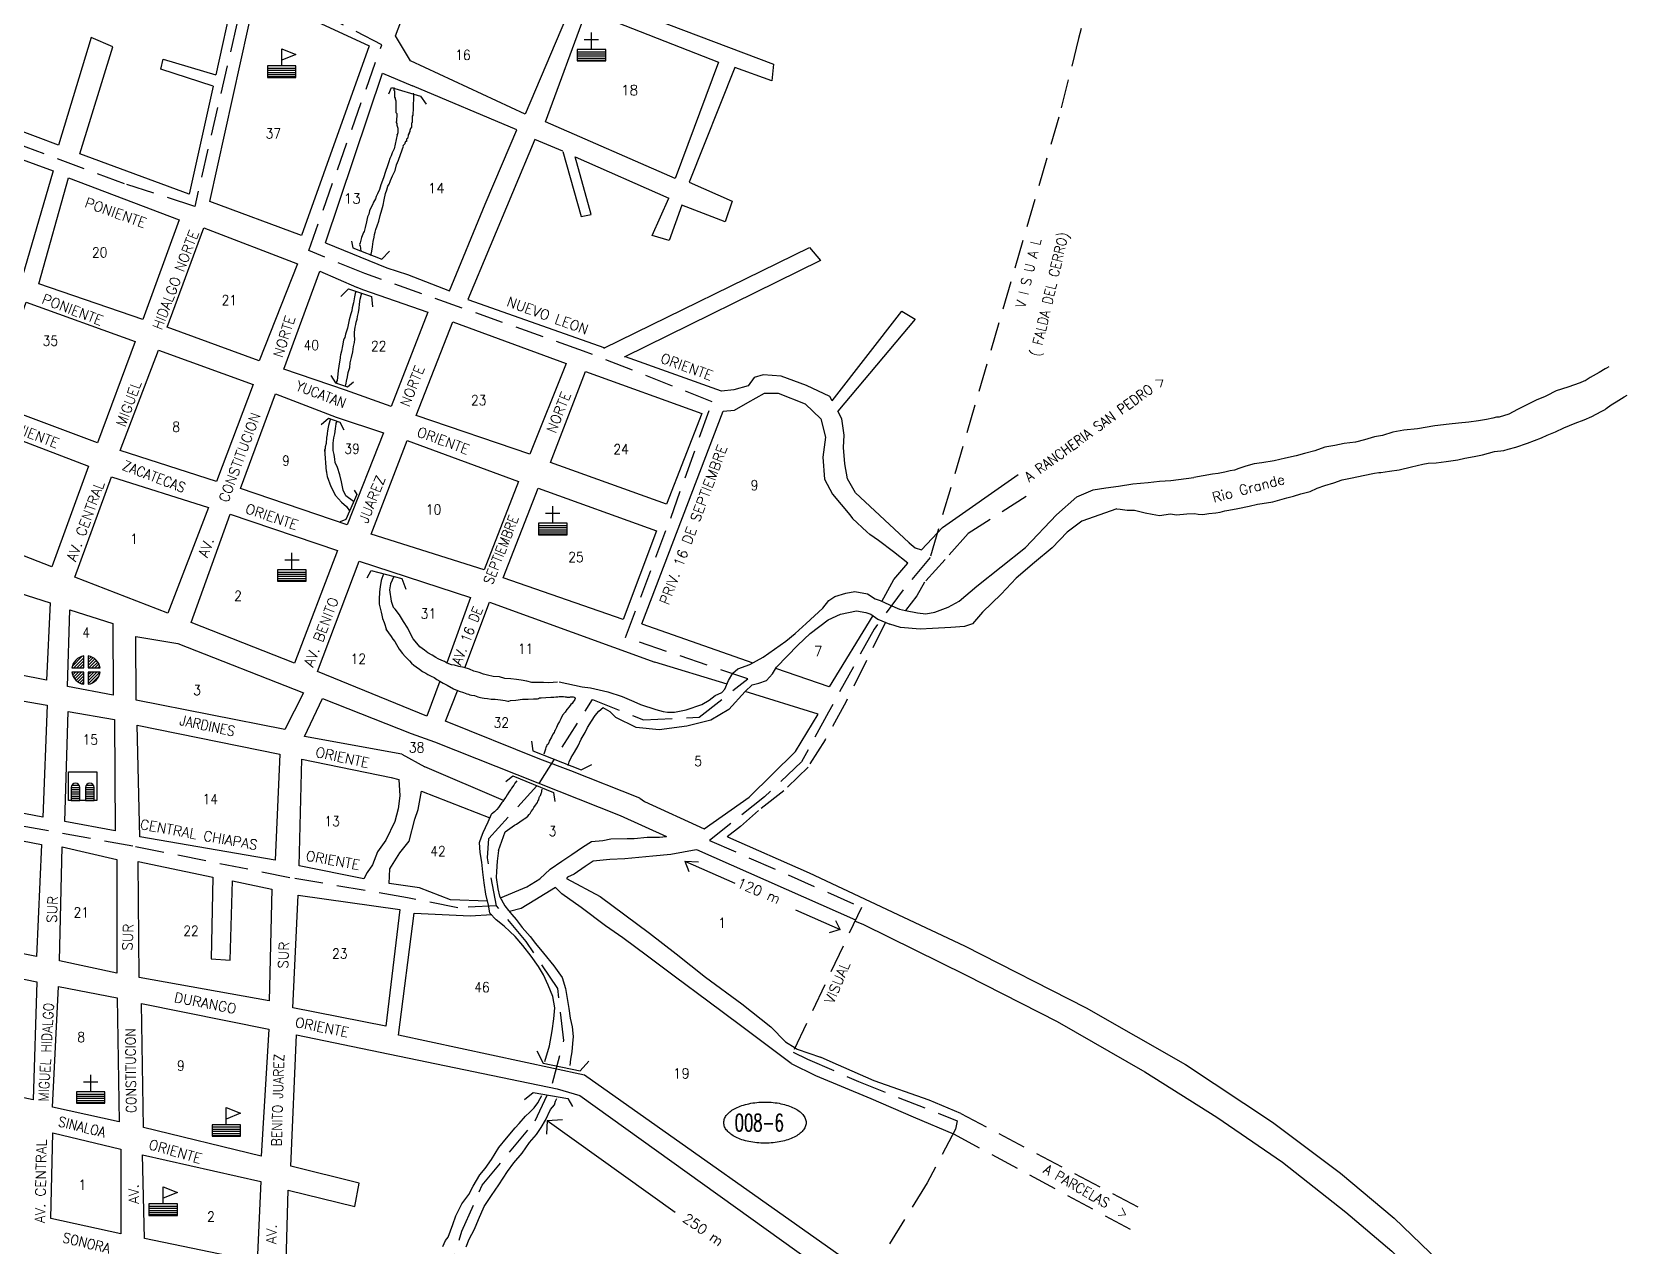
# Model space of a CAD drawing. Extents: x 533624 to 536047, y 1694598 to 1697264.
# Drawn here: x 534931 to 536047, y 1695522 to 1696371 of the extents above; entities that cross this region are included whole.
import ezdxf

# ---------------------------------------------------------------- set-up
doc = ezdxf.new("R2010")
doc.units = 0
doc.header["$LTSCALE"] = 80
doc.header["$MEASUREMENT"] = 0
doc.linetypes.add('HIDDEN', pattern=[0.375, 0.25, -0.125])
doc.layers.get('0').update_dxf_attribs({"linetype": 'CONTINUOUS'})
for name, color, linetype in [('4', 9, 'HIDDEN'), ('6', 10, 'CONTINUOUS'), ('9', 5, 'CONTINUOUS'), ('A', 3, 'CONTINUOUS'), ('C', 1, 'CONTINUOUS'), ('D', 6, 'CONTINUOUS'), ('F', 15, 'CONTINUOUS'), ('L', 14, 'CONTINUOUS')]:
    doc.layers.add(name, color=color, linetype=linetype)
doc.styles.add('ROMANS', font='ROMANS', dxfattribs={"height": 7})

# ---------------------------------------------------------------- blocks, each defined once
blk = doc.blocks.new('ESC')
for p, q in [((0, -2), (0, 10)), ((0, 10), (10, 6)), ((10, 6), (0, 2)), ((-10, -3.5), (10, -3.5)), ((-10, -5), (10, -5)), ((-10, -6.5), (10, -6.5)), ((-10, -8), (10, -8)), ((-10, -9.5), (10, -9.5))]:
    blk.add_line(p, q)
blk.add_lwpolyline([(-10, -2), (-10, -10), (10, -10), (10, -2)], close=True)
blk = doc.blocks.new('IGL')
for p, q in [((-5, 5), (5, 5)), ((0, -2), (0, 10)), ((-10, -3.5), (10, -3.5)), ((-10, -5), (10, -5)), ((-10, -6.5), (10, -6.5)), ((-10, -8), (10, -8)), ((-10, -9.5), (10, -9.5))]:
    blk.add_line(p, q)
blk.add_lwpolyline([(-10, -2), (-10, -10), (10, -10), (10, -2)], close=True)
blk = doc.blocks.new('PAL')
for p, q in [((-7.598076, 0.5), (-2.401924, 0.5)), ((2.401924, 0.5), (7.598076, 0.5)), ((-8, -1), (-2, -1)), ((-8, -2.5), (-2, -2.5)), ((-8, -4), (-2, -4)), ((-8, -5.5), (-2, -5.5)), ((-8, -7), (-2, -7)), ((-8, -8.5), (-2, -8.5)), ((-8, -10), (-2, -10)), ((2, -1), (8, -1)), ((2, -2.5), (8, -2.5)), ((2, -4), (8, -4)), ((2, -5.5), (8, -5.5)), ((2, -7), (8, -7)), ((2, -8.5), (8, -8.5)), ((2, -10), (8, -10))]:
    blk.add_line(p, q)
blk.add_lwpolyline([(-10, -10), (-10, 10), (10, 10), (10, -10)], close=True)
for points in [[(-2, -10), (-2, -1, 1), (-8, -1), (-8, -10)], [(8, -10), (8, -1, 1), (2, -1), (2, -10)]]:
    blk.add_lwpolyline(points, format="xyb")
blk = doc.blocks.new('SME')
for p, q in [((-9.88686, 1.5), (-1.498153, 1.506218)), ((-9.650157, 2.621921), (-2.621921, 9.650157)), ((-8.64984, 1.500917), (-1.499727, 8.65103)), ((-6.526947, 1.50249), (-1.49926, 6.530177)), ((-4.404053, 1.504064), (-1.498793, 4.409324)), ((-2.281159, 1.505637), (-1.498325, 2.288471)), ((-1.498153, 1.506218), (-1.5, 9.88686)), ((1.5, 9.88686), (1.524648, 1.506218)), ((1.507269, 7.415385), (3.47039, 9.378507)), ((1.513489, 5.300286), (4.919461, 8.706257)), ((1.51971, 3.185186), (6.189124, 7.8546)), ((1.524648, 1.506218), (9.88686, 1.5)), ((1.961737, 1.505893), (7.295316, 6.839471)), ((4.081481, 1.504317), (8.241248, 5.664083)), ((6.201226, 1.50274), (9.018655, 4.32017)), ((8.32097, 1.501164), (9.604462, 2.784657)), ((-1.498153, -1.433517), (-9.88686, -1.5)), ((-9.835546, -1.806109), (-9.526582, -1.497145)), ((-9.378507, -3.47039), (-7.388315, -1.480198)), ((-8.706257, -4.919461), (-5.250048, -1.463252)), ((-7.8546, -6.189124), (-3.111781, -1.446305)), ((-6.839471, -7.295316), (-1.498267, -1.954111)), ((-5.664083, -8.241248), (-1.49873, -4.075895)), ((-4.32017, -9.018655), (-1.499194, -6.197679)), ((-2.784656, -9.604462), (-1.499657, -8.319463)), ((-1.5, -9.88686), (-1.498153, -1.433517)), ((1.524648, -1.433517), (1.5, -9.88686)), ((1.500949, -9.561497), (9.565005, -1.497441)), ((1.507152, -7.433974), (7.460417, -1.480709)), ((1.513356, -5.30645), (5.355829, -1.463976)), ((1.519559, -3.178927), (3.251241, -1.447244)), ((9.88686, -1.5), (1.524648, -1.433517)), ((4.033158, -9.150609), (9.150609, -4.033158))]:
    blk.add_line(p, q)
for start, end in [(98.626927, 171.373073), (8.626927, 81.373073), (188.626927, 261.373073), (278.626927, 351.373073)]:
    blk.add_arc((0, 0), 10, start, end)
blk = doc.blocks.new('ELL')
blk.add_circle((0, 0), 1)

msp = doc.modelspace()

# ---------------------------------------------------------------- linework, layer by layer
at = {"layer": '4', "color": 9, "linetype": 'HIDDEN'}
for points in [[(535431.612533, 1695918.571582), (535346.0625, 1695947.625), (535377.6875, 1696031.125), (535406.75, 1696112.5), (535316.6875, 1696148), (535163.625, 1696202.25), (535124.4375, 1696218.25), (535175.5, 1696362.25), (535093.5, 1696405), (535080.9375, 1696406.125), (535044.75, 1696249.25), (534995.5, 1696265), (534857.5, 1696316.75), (534751.8125, 1696351.25), (534732.875, 1696263.75), (534695.1875, 1696097.625), (534686.875, 1696085), (534663.625, 1695965)], [(535672.5, 1696402.625), (535663.06, 1696366.75), (535649.250335, 1696311.648896), (535559.243339, 1696003.51354), (535540.23084, 1695980.889102), (535519.955423, 1695953.353453), (535488.094053, 1695895.383667), (535469.26688, 1695860.601795), (535443.198486, 1695835.964636), (535404.9375, 1695805.625), (535511.198017, 1695758.706795), (535463.25, 1695657.5), (535473.4375, 1695652.625), (535509.0625, 1695636.875), (535578.125, 1695609.375), (535578.125, 1695609.375), (535578.125, 1695609.375), (535576.8125, 1695603.625), (535557.0625, 1695566), (535491.6875, 1695459.75)], [(535255.871994, 1695759.851026), (535249.43898, 1695793.344786), (535250.414509, 1695806.991573), (535285.625, 1695845.5), (535285.625, 1695845.5), (535285.625, 1695845.5), (535322.994226, 1695904.079135), (535322.994226, 1695904.079135), (535322.994226, 1695904.079135), (535322.994226, 1695904.079135), (535322.994226, 1695904.079135), (535358.69885, 1695889.847074), (535358.69885, 1695889.847074), (535397.720237, 1695891.796614), (535431.612533, 1695918.571582)], [(535220.921199, 1695497.191617), (535231.618949, 1695532.165207), (535245.882615, 1695564.283809), (535282.97296, 1695609.272065), (535295.097076, 1695635.676906), (535302.942093, 1695665.649969), (535298.662993, 1695702.045832), (535276.55431, 1695734.873473), (535255.871994, 1695759.851026), (535228.771028, 1695758.423737), (535193.5, 1695765.5), (535111.25, 1695779.5), (535001.375, 1695801.5), (534888.8125, 1695821.875)]]:
    msp.add_lwpolyline(points, dxfattribs=at)
at = {"layer": '6'}
msp.add_line((535506.6875, 1695749.125), (535512, 1695746.875), dxfattribs=at)
at = {"layer": '6', "linetype": 'HIDDEN'}
for p, q in [((535580.5818, 1695614.398339), (535712.130283, 1695545.255051)), ((535576, 1695600), (535705.094356, 1695530.313075))]:
    msp.add_line(p, q, dxfattribs=at)
at = {"layer": '6', "color": 10, "linetype": 'CONTINUOUS'}
for points in [[(535564.266281, 1696020.70938), (535567.860661, 1696024.537006), (535620.657895, 1696061.628733)], [(535464.672633, 1695660.429404), (535466.059001, 1695659.542397), (535482.438255, 1695654.038088)]]:
    msp.add_lwpolyline(points, dxfattribs=at)
at = {"layer": '6', "color": 10, "linetype": 'HIDDEN'}
for points in [[(535626.346857, 1696046.304991), (535585.877488, 1696020.276163), (535569.658828, 1696002.131415), (535555.244932, 1695986.257115), (535549.801047, 1695976.647765), (535542.062502, 1695966.553898)], [(535527.952343, 1695958.228536), (535500.431873, 1695902.887208), (535485.647929, 1695876.077929), (535473.742702, 1695856.869989), (535456.777091, 1695840.259499), (535439.077979, 1695826.455089), (535426.49575, 1695815.39488), (535417.293044, 1695808.005403)]]:
    msp.add_lwpolyline(points, dxfattribs=at)
at = {"layer": '6'}
for points in [[(535417.3125, 1695808), (535474.5, 1695783), (535474.5, 1695783), (535583.3125, 1695731.875), (535583.3125, 1695731.875), (535668.3125, 1695688.375), (535668.3125, 1695688.375), (535737.75, 1695648.75), (535737.75, 1695648.75), (535798.75, 1695608.5), (535798.75, 1695608.5), (535846.3125, 1695572.75), (535846.3125, 1695572.75), (535883.75, 1695541.25), (535883.75, 1695541.25), (535921.25, 1695505.125), (535921.25, 1695505.125), (535953.875, 1695465.875), (535953.875, 1695465.875), (535976.0625, 1695432.625), (535976.0625, 1695432.625), (535985.75, 1695419.375)], [(535512, 1695746.875), (535512, 1695746.875), (535584.375, 1695711.375), (535584.375, 1695711.375), (535648, 1695678.875), (535648, 1695678.875), (535709.4375, 1695643.75), (535709.4375, 1695643.75), (535759.6875, 1695611.875), (535759.6875, 1695611.875), (535805.625, 1695580.5), (535805.625, 1695580.5), (535849.875, 1695545.5), (535849.875, 1695545.5), (535882.125, 1695518.25), (535882.125, 1695518.25), (535910.5, 1695489.75), (535910.5, 1695489.75), (535937.5625, 1695457), (535937.5625, 1695457), (535971.375, 1695410.5)], [(535580.5818, 1695614.398339), (535558.5625, 1695623.875), (535558.5625, 1695623.875), (535520, 1695637.375), (535520, 1695637.375), (535489.3125, 1695650.875), (535489.3125, 1695650.875), (535482.4375, 1695654)]]:
    msp.add_lwpolyline(points, dxfattribs=at)
at = {"layer": '9'}
for p, q in [((535186.25, 1696299.375), (535184.1875, 1696289.5)), ((535190.75, 1696291.25), (535190.5625, 1696291.75))]:
    msp.add_line(p, q, dxfattribs=at)
for points in [[(535186.375, 1696299.375), (535186.5, 1696299.5), (535186.25, 1696299.375), (535186.375, 1696299.5), (535186.5, 1696299.75), (535186.8125, 1696299.75), (535186.8125, 1696300.5), (535187.0625, 1696300.5), (535187.0625, 1696303.625), (535186.4375, 1696305.875), (535186.4375, 1696307.125), (535185.9375, 1696307.875), (535185.9375, 1696308.625), (535186.1875, 1696308.5), (535186.25, 1696314), (535185.75, 1696314.75), (535185.75, 1696319.25), (535185.625, 1696319.75), (535185.625, 1696322.875), (535185.125, 1696324.25), (535185.125, 1696325), (535184.625, 1696325.625), (535184.625, 1696329.75), (535184.125, 1696330.25), (535184.1875, 1696332.375)], [(535197.5, 1696328.375), (535197.75, 1696326.875), (535197.6875, 1696323), (535197.4375, 1696321.625), (535197.4375, 1696316), (535197.25, 1696315.25), (535197.25, 1696313.125), (535196.875, 1696312.25), (535196.875, 1696308), (535196.375, 1696307.375), (535196.3125, 1696304.625), (535195.6875, 1696303.625), (535195.1875, 1696302.375), (535195.1875, 1696301.625), (535194.6875, 1696301), (535194.6875, 1696300.5), (535194, 1696299.25), (535194, 1696298.5), (535193.5, 1696296.75), (535192.875, 1696296.25), (535192.875, 1696294.625), (535192.1875, 1696294.625), (535191.6875, 1696293.5), (535191.6875, 1696293), (535191.0625, 1696292.375), (535190.5625, 1696291.75)], [(535184.1875, 1696289.5), (535182.875, 1696286.75), (535182.0625, 1696284.625), (535181.25, 1696282.625), (535180.5, 1696280.5), (535179.6875, 1696277.5), (535178.125, 1696273.625), (535176.8125, 1696269.25), (535174.9375, 1696264.25), (535173.875, 1696261), (535172.5625, 1696258), (535171.75, 1696256.125), (535171.25, 1696254.5), (535169.875, 1696252.25), (535169.0625, 1696250.375), (535168, 1696248.125), (535166.9375, 1696246), (535166.4375, 1696243.75), (535165.875, 1696242.375), (535165.625, 1696241.875), (535165.375, 1696240.75), (535164.875, 1696238.5), (535164.0625, 1696234.5), (535163.5625, 1696232.5), (535163.3125, 1696231.75), (535162.75, 1696230.875), (535161.4375, 1696227.375), (535160.375, 1696223.75), (535159.875, 1696222.625), (535160.4375, 1696221.375), (535160.6875, 1696220), (535161, 1696217.75)], [(535167.875, 1696214.875), (535168.625, 1696217.875), (535169.125, 1696220.875), (535169.625, 1696224.75), (535170.1875, 1696227.75), (535170.4375, 1696229.625), (535170.9375, 1696231.25), (535171.4375, 1696233.125), (535172.25, 1696235.625), (535173.5625, 1696238.875), (535174.375, 1696242.75), (535175.6875, 1696246.875), (535176.4375, 1696250.125), (535177.25, 1696253.75), (535178.25, 1696258.125), (535179.0625, 1696260.75), (535179.875, 1696263.25), (535180.6875, 1696264.875), (535180.9375, 1696265.5), (535181.1875, 1696266), (535181.75, 1696267.375), (535183.0625, 1696270.625), (535184.9375, 1696274.25), (535185.9375, 1696278.375), (535187.3125, 1696281.625), (535188.625, 1696285.5), (535190.75, 1696291.25)], [(535157.1875, 1696189.625), (535157.25, 1696188.875), (535156.9375, 1696188.25), (535156.4375, 1696185.875), (535155.6875, 1696181.75), (535154.875, 1696178.125), (535154.625, 1696176.25), (535154.375, 1696175.5), (535153.8125, 1696174.125), (535152.8125, 1696169.75), (535151.5, 1696164), (535150.1875, 1696159.875), (535149.6875, 1696157.375), (535149.375, 1696156.875), (535148.875, 1696155.5), (535148.0625, 1696151.625), (535147.3125, 1696147.875), (535146.8125, 1696145.375), (535146.5625, 1696144), (535146.5625, 1696143.125), (535146, 1696140.5), (535145, 1696134.5), (535144.5, 1696129.5), (535144.25, 1696127.375), (535144, 1696126.75), (535144, 1696125.75), (535143.966053, 1696125.512374)], [(535150.175597, 1696123.46231), (535150.3125, 1696124.375), (535150.5625, 1696125.5), (535150.8125, 1696126.875), (535151.625, 1696129.875), (535152.125, 1696132.875), (535153.1875, 1696136.375), (535153.375, 1696139.75), (535154.4375, 1696143.5), (535155.25, 1696147.375), (535155.75, 1696151.25), (535156.5, 1696153.875), (535156.75, 1696156.375), (535156.4375, 1696158.875), (535156.4375, 1696161.25), (535156.9375, 1696164.625), (535157.4375, 1696166.5), (535157.75, 1696168.125), (535158.25, 1696170.25), (535158.5, 1696172.25), (535159.3125, 1696175), (535159.8125, 1696178), (535160.0625, 1696180.75), (535160.5625, 1696184.25), (535161.5625, 1696188.625)], [(536034, 1696136.875), (536032.375, 1696136), (536031.3125, 1696135.5), (536027.25, 1696133), (536021, 1696129.375), (536017.5, 1696127.125), (536016.375, 1696126.875), (536013.9375, 1696125.75), (536005.25, 1696122.625), (535997.125, 1696120.125), (535994.6875, 1696119), (535992.75, 1696117.875), (535989, 1696115.875), (535983.5625, 1696113.875), (535977.5625, 1696110.875), (535970, 1696107), (535964, 1696103.875), (535957.25, 1696101.625), (535955.3125, 1696101.625), (535952.875, 1696101), (535948.5, 1696100.125), (535942.8125, 1696099.25), (535936, 1696098.125), (535928.875, 1696097.5), (535922.375, 1696096.875), (535912.3125, 1696095.75), (535900.0625, 1696093.625), (535890.5, 1696092.75), (535882.875, 1696091.25), (535875.5625, 1696089), (535870.125, 1696087.875), (535863.0625, 1696085.875), (535856.8125, 1696084.125), (535848.875, 1696083.25), (535842.375, 1696081.875), (535835.25, 1696080.625), (535828.1875, 1696078.125), (535821.125, 1696076.375), (535815.1875, 1696074.75), (535807.8125, 1696073), (535799.9375, 1696071.25), (535791.1875, 1696069.875), (535785.75, 1696069), (535780.0625, 1696067.5), (535775.1875, 1696065.875), (535772.1875, 1696064.75), (535769.1875, 1696064.125), (535765.375, 1696063.25), (535760.75, 1696062.375), (535756.6875, 1696061.75), (535750.125, 1696060.625), (535743.625, 1696059.5)], [(535689.875, 1696037.5), (535692.0625, 1696037.375), (535696.9375, 1696036.625), (535702.125, 1696036.625), (535704.875, 1696035.875), (535709.5, 1696034.875), (535714.4375, 1696033.75), (535719.625, 1696033), (535727.25, 1696034), (535731.625, 1696033.5), (535738.6875, 1696034.125), (535744.125, 1696034.375), (535746.625, 1696033.875), (535749.875, 1696033.625), (535754.25, 1696034.25), (535759.125, 1696034.875), (535762.125, 1696035.375), (535765.4375, 1696036.25), (535768.125, 1696036.625), (535774.375, 1696037.75), (535782.25, 1696039.5), (535788.25, 1696040.875), (535791.5625, 1696041.25), (535798.875, 1696042.375), (535808.6875, 1696045.25), (535813.3125, 1696046.375), (535818.4375, 1696048), (535825, 1696049.75), (535829.875, 1696052), (535835.3125, 1696054), (535841.5625, 1696055.875), (535847.5, 1696057.875), (535854.3125, 1696059.375), (535862.1875, 1696061), (535870.125, 1696062.5), (535873.125, 1696063.125), (535874.4375, 1696063.125), (535880.4375, 1696064), (535887.25, 1696064.875), (535896, 1696066.875), (535903.875, 1696068.875), (535907.6875, 1696069.5), (535913.125, 1696069.75), (535920.1875, 1696070.75), (535928.375, 1696071.875), (535933.25, 1696073), (535939.8125, 1696074.125), (535945.5, 1696075.375), (535953.9375, 1696077.625), (535960.5, 1696078.5), (535963.4375, 1696079.375), (535968.875, 1696080.75), (535977.0625, 1696083.625), (535986.8125, 1696087.25), (535990.875, 1696089.25), (535996.625, 1696091.5), (536002.5625, 1696094.25), (536010.4375, 1696097.625), (536016.6875, 1696099.875), (536022.125, 1696102.125), (536028.625, 1696105.75), (536031.3125, 1696107.125), (536032.125, 1696107.875), (536035.6875, 1696110.375), (536039.1875, 1696112.375), (536044.625, 1696116), (536046.75, 1696117.125)], [(535139.651075, 1696100.625888), (535139.125, 1696099.25), (535138.875, 1696097.5), (535138.3125, 1696095.875), (535137.8125, 1696093.5), (535137.5625, 1696091.875), (535137.3125, 1696090.5), (535137.3125, 1696089.625), (535136.8125, 1696087.5), (535136.5625, 1696083.375), (535136.0625, 1696080.875), (535136.0625, 1696079.75), (535135.8125, 1696079), (535135.8125, 1696077.875)], [(535143, 1696070), (535142.6875, 1696072.25), (535142.375, 1696075.5), (535141.5, 1696078.5), (535141.5, 1696081.25), (535141.5, 1696082.625), (535141.5, 1696083.625), (535141.75, 1696085.375), (535142, 1696087.25), (535142.75, 1696090), (535143.25, 1696093.5), (535143.5, 1696095.375), (535143.75, 1696096.75), (535143.75, 1696097.625), (535144.0625, 1696098.125), (535144.312232, 1696098.999061)], [(535415.527178, 1695911.31854), (535418.231795, 1695917.426514), (535421.177248, 1695922.725016), (535424.711789, 1695925.668629), (535432.959068, 1695928.612236), (535442.384523, 1695933.910738), (535458.289982, 1695945.09646), (535464.769985, 1695950.394961), (535472.428175, 1695957.459632), (535484.209994, 1695968.056635), (535488.333634, 1695973.355136), (535492.457273, 1695976.298744), (535500.115453, 1695978.653632), (535506.595456, 1695979.831082), (535515.431823, 1695978.064913), (535520.73364, 1695974.532581), (535524.268191, 1695973.355136), (535530.748194, 1695970.411523), (535537.817285, 1695967.46791), (535542.062502, 1695966.553898)], [(535298.5, 1695916.375), (535295.5, 1695916), (535291.9375, 1695915.75), (535288.6875, 1695916), (535284.875, 1695916.125), (535280.5, 1695916.125), (535276.9375, 1695917.125), (535273.125, 1695917.625), (535269.8125, 1695918.25), (535265.75, 1695918.75), (535261.625, 1695918.875), (535257.8125, 1695920), (535253.4375, 1695920.25), (535249.625, 1695921.25), (535246.625, 1695922), (535243.625, 1695923.125), (535240.0625, 1695924.125), (535237, 1695925.5), (535233.1875, 1695926.5), (535229.375, 1695927.25), (535226.375, 1695928.125), (535224.4375, 1695928.375), (535222.5, 1695929.125), (535220.875, 1695929.875), (535219.5, 1695930.75), (535217.625, 1695931.5), (535215.125, 1695932.625), (535213.5, 1695933.625), (535210.75, 1695935.25), (535207.6875, 1695936.875), (535205.5, 1695938.75), (535202.1875, 1695941.125), (535200, 1695943.625), (535197.5, 1695946.625), (535195.5625, 1695950.125), (535193.875, 1695954.125), (535190.8125, 1695958.75), (535188.0625, 1695963.375), (535185, 1695967.375), (535183.625, 1695968.875)], [(535429.783136, 1695909.739862), (535434.726343, 1695914.482901), (535439.439071, 1695915.660345), (535444.740887, 1695917.426514), (535448.864526, 1695922.136291), (535451.809988, 1695926.846073), (535466.53726, 1695942.152853), (535475.373627, 1695950.394961), (535487.744545, 1695959.81452), (535496.580912, 1695963.935578), (535507.773643, 1695966.290466), (535514.253637, 1695965.113022), (535517.788187, 1695963.935578), (535522.500915, 1695960.403245), (535531.022601, 1695957.003734)], [(535178.375, 1695953.5), (535180.3125, 1695950.75), (535182.25, 1695948.375), (535183.3125, 1695946.375), (535184.75, 1695944.75), (535185.8125, 1695942.625), (535187.8125, 1695939.375), (535190, 1695936.375), (535191.9375, 1695934.25), (535193.3125, 1695932.875), (535194.9375, 1695931.25), (535196.3125, 1695929.625), (535198, 1695928.25), (535199.625, 1695927), (535201.875, 1695925.375), (535204.0625, 1695923.75), (535206.5, 1695922.625), (535207.875, 1695921.625), (535210.0625, 1695920.5), (535212.25, 1695919.5), (535214.1875, 1695918.125), (535216.125, 1695917), (535218.5625, 1695915.5), (535221.3125, 1695914.125), (535225.75, 1695911.75), (535229.8125, 1695910.125), (535232.8125, 1695909), (535235, 1695908.25), (535236.125, 1695908), (535236.6875, 1695907.75), (535237.25, 1695907.5), (535238.3125, 1695907.25), (535240.5, 1695907), (535242.6875, 1695906.125), (535244.625, 1695905.625), (535245.6875, 1695905.375), (535247.3125, 1695905.125), (535249.5, 1695904.875), (535252, 1695904.375), (535255, 1695904.375), (535258.5625, 1695903.875), (535261.8125, 1695903.375), (535263.75, 1695903.125), (535264.5625, 1695903.125), (535265.625, 1695903.375), (535269.4375, 1695903.75), (535274.0625, 1695904.375), (535277.875, 1695904.375), (535281.6875, 1695904.625), (535283.3125, 1695904.75), (535284.4375, 1695904.75), (535285.25, 1695905), (535285.8125, 1695905.25), (535287.125, 1695905.25), (535290.4375, 1695905.625), (535293.9375, 1695905.875), (535295.875, 1695905.875), (535297.25, 1695906), (535298.625, 1695906), (535299.6875, 1695906.25), (535301.5625, 1695906.25), (535302.6875, 1695906.25), (535303.75, 1695906), (535304.625, 1695906), (535305.125, 1695905.75), (535306.25, 1695905.75), (535307.0625, 1695905.75), (535307.625, 1695906), (535308.6875, 1695906.125), (535309.5, 1695906.125), (535310.0625, 1695905.875), (535310.625, 1695905.5), (535310.875, 1695905), (535310.625, 1695904.125), (535310.0625, 1695903.375), (535309.5625, 1695902.5), (535308.75, 1695901.375), (535307.9375, 1695900.625), (535306.5625, 1695899), (535304.9375, 1695897.25), (535303.875, 1695895.375), (535302, 1695893.125), (535300.9375, 1695890.75), (535299.875, 1695888.75), (535298.8125, 1695886.875), (535297.75, 1695884.625), (535296.9375, 1695882.75), (535296.4375, 1695882), (535296.125, 1695881.125), (535295.3125, 1695880), (535294.25, 1695877.875), (535292.6875, 1695875.125), (535292.375, 1695874), (535291.875, 1695872.875), (535291.0625, 1695872.375), (535290.8125, 1695871.25), (535290.25, 1695870.75), (535290, 1695869.375), (535288.9375, 1695866)], [(535305.9375, 1695858), (535306.1875, 1695858.625), (535306.75, 1695860.5), (535308.0625, 1695863.5), (535310.5, 1695867.375), (535312.875, 1695871.75), (535315, 1695876.375), (535317.9375, 1695881.125), (535319.5625, 1695884.625), (535322.25, 1695889), (535324.9375, 1695892.875), (535327.3125, 1695896.125), (535330.4375, 1695898.5)], [(535270.0625, 1695847.25), (535268.6875, 1695845.625), (535267.9375, 1695844.25), (535266.3125, 1695842.125), (535265.75, 1695841.25), (535264.9375, 1695840.125), (535264.4375, 1695839.375), (535263.375, 1695837.375), (535262.25, 1695835.75), (535261.5, 1695834.625), (535260.375, 1695832.75), (535259.5625, 1695832.125), (535259.0625, 1695831.375), (535257.1875, 1695828.625), (535256.125, 1695827.25), (535254.5, 1695825.625), (535252.3125, 1695823.875)], [(535269.875, 1695817), (535274.4375, 1695820.125), (535275.25, 1695820.625), (535276.375, 1695821.5), (535277.6875, 1695822.5), (535278.75, 1695823.625), (535279.3125, 1695824.5), (535280.125, 1695825.875), (535281.1875, 1695827.25), (535281.4375, 1695827.75), (535282, 1695828.625), (535283.0625, 1695830.25), (535284.4375, 1695832.125), (535284.6875, 1695833), (535285.5, 1695833.875), (535285.75, 1695835.5), (535286, 1695836), (535286.25, 1695836.5), (535286.5625, 1695837.125), (535286.8125, 1695837.625), (535287.0625, 1695838.5), (535287.3125, 1695839), (535287.625, 1695839.625), (535287.5625, 1695840.375), (535287.875, 1695841.5)]]:
    msp.add_lwpolyline(points, dxfattribs=at)
at = {"layer": '9', "color": 5, "linetype": 'CONTINUOUS'}
for points in [[(535136.825609, 1696063.797106), (535135.81, 1696079)], [(535155.865542, 1696042.629791), (535150.382628, 1696046.760012), (535148.642432, 1696050.59431), (535147.432488, 1696056.458143), (535146.211782, 1696061.304518), (535144.485037, 1696066.410639), (535142.997937, 1696069.984466)], [(535136.825609, 1696063.797106), (535136.81644, 1696062.930247), (535137.295576, 1696060.126857), (535140.020946, 1696053.229425), (535143.260425, 1696046.835341), (535147.28183, 1696042.213736), (535150.810648, 1696039.123699), (535153.070334, 1696036.301478), (535153.086429, 1696036.287775)], [(535542.062502, 1695966.553898), (535550.440386, 1695964.938931), (535556.282696, 1695964.113961), (535562.400893, 1695965.321215), (535571.850041, 1695968.782775), (535579.526708, 1695973.026261), (535591.849193, 1695983.58043), (535625.967523, 1696010.43961), (535647.578952, 1696033.360784), (535661.70351, 1696045.931037), (535673.203714, 1696050.897261), (535682.12261, 1696052.329287), (535691.038816, 1696053.506948), (535700.97786, 1696055.182576), (535711.671927, 1696056.08704), (535719.567984, 1696057.021098), (535727.458662, 1696057.446427)], [(535727.458662, 1696057.446427), (535743.63, 1696059.5)], [(535689.894766, 1696037.55865), (535665.338725, 1696028.848267), (535655.083439, 1696021.324948), (535644.536124, 1696010.243217), (535632.21633, 1695999.943411), (535619.382426, 1695989.140258), (535608.832421, 1695977.804162), (535595.725321, 1695965.223148), (535588.771392, 1695957.156126), (535583.153852, 1695955.180397), (535573.734298, 1695954.516846), (535560.753643, 1695953.890959), (535552.099872, 1695953.473701), (535538.374956, 1695954.636435), (535531.022601, 1695957.003734)], [(535176.671941, 1695992.219099), (535175.194916, 1695987.478438), (535174.383397, 1695982.90795), (535174.094058, 1695979.603903), (535173.783197, 1695974.264941), (535173.748223, 1695970.958203), (535175.215223, 1695965.346045), (535175.702429, 1695963.305749), (535176.184255, 1695960.756724), (535177.172119, 1695957.947954), (535178.791059, 1695952.914294)], [(535184.016807, 1695990.321844), (535181.784178, 1695985.11921), (535180.975349, 1695980.803086), (535182.163771, 1695972.904338), (535183.646913, 1695968.818366)], [(535299.558012, 1695916.606717), (535315.849405, 1695912.980038), (535321.694406, 1695912.409432), (535333.619939, 1695909.484979), (535343.762232, 1695906.324994), (535351.864228, 1695902.677802), (535356.675629, 1695900.591771), (535367.32396, 1695897.17204), (535372.397797, 1695895.846412), (535375.444789, 1695895.305399), (535380.277713, 1695895.254283), (535388.436206, 1695896.948744), (535399.41423, 1695900.648526), (535404.533802, 1695903.647093), (535408.892971, 1695906.908095), (535413.495743, 1695909.148949), (535415.527178, 1695911.31854)], [(535429.783136, 1695909.739862), (535418.456587, 1695897.140015), (535405.657657, 1695889.643599), (535389.078235, 1695885.494275), (535369.716947, 1695882.90073), (535353.453767, 1695884.599097), (535339.281998, 1695891.617593), (535335.252523, 1695895.476105), (535330.417468, 1695898.44713)], [(535249.980303, 1695818.533781), (535252.388378, 1695823.942631)], [(535289.674164, 1695650.977845), (535292.842221, 1695661.883231), (535294.733075, 1695672.293339), (535295.839313, 1695680.676603), (535296.685806, 1695688.553829), (535295.243019, 1695696.455267), (535292.019681, 1695704.375538), (535288.788273, 1695711.532716), (535285.289049, 1695717.420761), (535280.022725, 1695724.599461), (535274.250363, 1695732.037906), (535268.975968, 1695738.453513), (535265.195476, 1695741.800605), (535261.166, 1695745.659116), (535255.615719, 1695750.042498), (535251.085585, 1695754.669483), (535250.847363, 1695756.19836), (535250.127314, 1695760.276261), (535248.427473, 1695767.926026), (535247.239051, 1695775.824774), (535246.302303, 1695783.466467), (535245.611848, 1695790.342377), (535244.412664, 1695797.223668), (535243.976574, 1695804.096887), (535245.291441, 1695808.153266), (535246.595547, 1695811.192187), (535248.159398, 1695814.737147), (535249.980303, 1695818.533781)], [(535257.147027, 1695798.615338), (535261.89748, 1695811.517108), (535268.464719, 1695816.238553), (535269.88, 1695817)], [(535257.147027, 1695798.615338), (535256.303224, 1695790.992477), (535255.719166, 1695783.875654), (535255.673431, 1695779.551459), (535256.861853, 1695771.652711), (535257.825505, 1695766.554662), (535261.571022, 1695759.900833), (535264.334057, 1695756.564502), (535266.593743, 1695753.742281), (535269.608451, 1695750.148895), (535273.87615, 1695744.761507), (535279.404909, 1695738.34321), (535283.169259, 1695733.469932), (535288.695328, 1695726.79727), (535295.977734, 1695717.816497), (535301.742026, 1695709.614959), (535304.20496, 1695701.957123), (535305.149779, 1695695.078523), (535306.346272, 1695687.942868), (535307.293782, 1695681.318632), (535308.755401, 1695675.197745), (535309.445855, 1695668.321835), (535308.886011, 1695663.494292), (535308.569769, 1695657.646601), (535307.498505, 1695652.570074), (535307.195715, 1695647.994205)], [(535218.346511, 1695521.483106), (535220.170107, 1695525.534104), (535221.977561, 1695528.058916), (535225.37846, 1695536.926696), (535227.477942, 1695543.00992), (535231.636553, 1695551.3609), (535236.539425, 1695557.923258), (535239.399311, 1695563.744046), (535244.06127, 1695571.580917), (535247.925162, 1695576.119122), (535252.316615, 1695582.432497), (535257.492683, 1695590.772716), (535262.904284, 1695597.329694), (535268.829994, 1695604.39002), (535271.660286, 1695607.412799), (535276.040978, 1695612.708716), (535279.122944, 1695615.474441), (535282.207601, 1695618.49453), (535284.788909, 1695622.028729), (535286.347379, 1695625.064959), (535287.640724, 1695627.086423)], [(535234.625833, 1695521.310926), (535236.717245, 1695526.631056), (535240.350985, 1695533.46123), (535243.221632, 1695540.299476), (535247.13395, 1695549.41624), (535252.304638, 1695557.24773), (535257.469945, 1695564.570492), (535263.419868, 1695573.920097), (535268.062995, 1695579.976417), (535273.73165, 1695586.785069), (535278.896958, 1695594.107831), (535283.791758, 1695599.907096), (535287.149612, 1695604.705046), (535290.001427, 1695609.76274), (535293.643238, 1695617.356008), (535296.47622, 1695620.633152), (535297.011852, 1695623.171415), (535298.048142, 1695624.941205)]]:
    msp.add_lwpolyline(points, dxfattribs=at)
at = {"layer": 'F'}
for p, q in [((535085.25, 1696457.25), (535059.375, 1696341.25)), ((535057.625, 1696333.25), (535040.8125, 1696257.875)), ((535136.125, 1696223.75), (535176.0625, 1696342.375)), ((535302.125, 1696287.75), (535282.625, 1696296)), ((535162.125, 1696191), (535207.8125, 1696175.25)), ((535413.25, 1696119.875), (535346.0625, 1696144)), ((535150.126845, 1696120.54577), (535107.0625, 1696135.375)), ((535490.6875, 1696113.125), (535489.0625, 1696116.125)), ((535143.75, 1696101.75), (535176.875, 1696090.875)), ((535357.5, 1695957.125), (535414.5, 1696106)), ((535176.875, 1696090.875), (535151.375, 1696026.5)), ((535151.375, 1696026.5), (535076.625, 1696051.875)), ((535130.6875, 1695923.75), (535159.6875, 1696000.875)), ((535159.6875, 1696000.875), (535237.5625, 1695975.625)), ((535237.5625, 1695975.625), (535221.0625, 1695929.75)), ((535233.75, 1695926.375), (535250.9375, 1695972.25)), ((535250.9375, 1695972.25), (535366.6875, 1695930.25)), ((535220.25, 1695889), (535228.5625, 1695910.25)), ((535286.25, 1695862.5), (535220.25, 1695889)), ((535189.6875, 1695866), (535121.625, 1695878.375)), ((535212.5, 1695874.5), (535342.3125, 1695823)), ((535119.625, 1695862.5), (535182.25, 1695849.625)), ((535260.8125, 1695833.5), (535205.625, 1695857)), ((535307.875, 1695854.25), (535286.25, 1695862.5)), ((535356.125, 1695835.125), (535307.875, 1695854.25)), ((535203.3125, 1695840), (535251.25, 1695821.375)), ((535395.625, 1695799.125), (535507.0625, 1695750)), ((535117.125, 1695767.375), (535188.1875, 1695757.25))]:
    msp.add_line(p, q, dxfattribs=at)
at = {"layer": 'F', "color": 15, "linetype": 'CONTINUOUS'}
for points in [[(535220.985988, 1696468.559808), (535210.772532, 1696440.93901), (535313.126824, 1696401.188733), (535333.49993, 1696451.343041), (535344.667751, 1696448.935387), (535323.761703, 1696396.49718), (535449.688485, 1696348.611407), (535448.549963, 1696337.17577), (535422.44459, 1696346.355627), (535390.559303, 1696266.050329), (535420.691461, 1696252.757597), (535415.705189, 1696238.309942), (535385.556889, 1696250.076487), (535376.644849, 1696225.240246), (535364.727386, 1696228.927793), (535376.450887, 1696255.006262)], [(535057.611958, 1696333.258179), (535021.001061, 1696345.259292), (535022.599886, 1696352.110989), (535059.385281, 1696341.213792)], [(535180.577799, 1696328.053545), (535182.404085, 1696332.358908), (535202.69136, 1696326.293302), (535206.702004, 1696320.65424)], [(535302.139049, 1696287.695674), (535315.006478, 1696242.173315), (535322.144823, 1696243.624172), (535310.844793, 1696283.98844)], [(535154.300764, 1696224.793573), (535155.269796, 1696220.204253), (535175.538239, 1696212.358095), (535180.939079, 1696217.897616)], [(535330.820635, 1696149.915839), (535474.789154, 1696220.386318), (535482.58029, 1696211.400164), (535345.254838, 1696143.657745)], [(535147.035549, 1696186.134326), (535152.179334, 1696191.422172), (535168.404849, 1696186.162704), (535169.092614, 1696179.032429)], [(535490.714567, 1696113.069643), (535539.443708, 1696175.94692), (535548.796004, 1696170.251361), (535494.601316, 1696105.88055)], [(535156.283982, 1696050.721359), (535158.022134, 1696047.551195), (535150.369557, 1696030.087794), (535146.523756, 1696028.550105)], [(535525.474974, 1695972.806942), (535533.897154, 1695988.263653), (535543.684065, 1695999.607819), (535533.592889, 1696007.600728), (535522.990293, 1696015.344654), (535516.931283, 1696019.733416), (535514.9152, 1696021.53549), (535504.963256, 1696030.853705)], [(535544.333117, 1696014.182299), (535544.597816, 1696013.844155), (535548.629982, 1696010.240008), (535553.19509, 1696008.91976), (535564.266281, 1696020.70938)], [(535165.293536, 1695989.363911), (535168.145351, 1695994.421606), (535189.709829, 1695988.851277), (535192.429818, 1695981.445115)], [(535357.47682, 1695957.183409), (535435.150243, 1695929.844001)], [(535519.111776, 1695962.943508), (535488.581669, 1695912.933865), (535451.263876, 1695925.972842)], [(535417.084878, 1695914.836373), (535366.661972, 1695930.227011)], [(535452.553617, 1695925.522202), (535451.462538, 1695925.903429)], [(535359.266743, 1695832.895865), (535401.037786, 1695813.628996), (535432.564046, 1695835.93652), (535464.955632, 1695867.90182), (535480.748963, 1695893.937244), (535429.783136, 1695909.739862)], [(535182.25, 1695849.63), (535187.578201, 1695848.301681), (535188.22023, 1695836.847212), (535187.105921, 1695827.700855), (535184.72248, 1695818.822313), (535178.477838, 1695805.659932), (535172.541367, 1695797.582148), (535169.137778, 1695788.460004), (535165.265815, 1695783.158706), (535163.019042, 1695778.781513)], [(535249.527974, 1695762.97346), (535223.711081, 1695764.117156), (535201.921832, 1695772.488184), (535180.83918, 1695775.509488), (535181.201157, 1695785.681374), (535188.18737, 1695796.80077), (535194.63526, 1695805.127537), (535198.612145, 1695820.349047), (535200.974063, 1695827.192673), (535203.333595, 1695839.958654)], [(535258.520489, 1695765.320038), (535276.975473, 1695773.220727), (535286.191779, 1695778.719893), (535293.386621, 1695785.512403), (535301.585469, 1695791.02233), (535308.504424, 1695795.782615), (535315.934798, 1695800.791884), (535322.336953, 1695804.794457), (535330.230321, 1695805.47415), (535335.839789, 1695806.686785), (535347.288878, 1695806.820085), (535352.124492, 1695807.023334), (535361.292372, 1695807.94394), (535369.940761, 1695807.852469), (535374.524701, 1695808.312772), (535374.662597, 1695808.311314)], [(535395.611164, 1695799.093145), (535377.699613, 1695795.813942), (535365.222306, 1695794.673946), (535345.612034, 1695792.59182), (535335.177712, 1695792.193395), (535323.463498, 1695791.045327), (535317.827126, 1695787.289048), (535310.139698, 1695782.028105), (535305.536925, 1695779.787251), (535304.765761, 1695779.032229), (535328.289826, 1695766.318173), (535362.871408, 1695740.767524), (535381.543716, 1695726.324034), (535401.975053, 1695709.826796), (535427.472155, 1695691.240837), (535447.654508, 1695675.255019), (535457.973146, 1695664.715775), (535464.672633, 1695660.429404)], [(535461.966935, 1695649.546532), (535426.547643, 1695675.987044), (535403.578043, 1695693.019913), (535381.114481, 1695709.793038), (535361.427406, 1695724.501654), (535344.265142, 1695737.402815), (535332.144431, 1695745.925976), (535314.979477, 1695758.572773), (535301.597705, 1695768.126843), (535297.067571, 1695772.753828), (535282.726313, 1695763.747367), (535272.998588, 1695757.999218), (535264.976622, 1695755.761974)], [(535188.206666, 1695757.26842), (535178.43916, 1695675.660985)], [(535516.667968, 1695500.348272), (535317.300343, 1695641.273118), (535187.34825, 1695669.358822), (535198.172408, 1695754.72034), (535237.328385, 1695752.779845), (535252.60101, 1695753.635884)], [(535010.046794, 1695429.815247), (535082.89334, 1695414.289991), (535082.878673, 1695388.85086), (535100.689562, 1695389.171267), (535103.395841, 1695428.573537), (535108.500227, 1695502.29348), (535110.136457, 1695560.786532), (535156.823824, 1695549.353844), (535159.796703, 1695565.857937), (535111.840205, 1695577.558441), (535115.866472, 1695669.606072), (535298.375145, 1695631.806354), (535314.097312, 1695627.060995), (535508.743082, 1695487.467454)], [(535284.156167, 1695658.4136), (535288.388891, 1695649.719475), (535314.280254, 1695644.357774), (535320.457638, 1695651.161046)], [(535275.401639, 1695624.41755), (535281.557501, 1695629.185906), (535305.681765, 1695625.11486), (535308.929315, 1695619.483869)]]:
    msp.add_lwpolyline(points, dxfattribs=at)
for points in [[(535208.359497, 1696429.26246), (535308.170145, 1696389.539086), (535275.824555, 1696313.817728), (535195.575753, 1696351.044668), (535185.07539, 1696368.454441)], [(535318.821167, 1696386.37372), (535411.035857, 1696350.037793), (535380.920359, 1696268.696205), (535290.012465, 1696308.325418)]]:
    msp.add_lwpolyline(points, close=True, dxfattribs=at)
at = {"layer": 'F'}
for points in [[(535040.8125, 1696257.875), (534964.4375, 1696286), (534987.4375, 1696360.75), (534972.25, 1696367.5), (534949.5, 1696292.125), (534852.5625, 1696328.375), (534873.5, 1696399.875), (534860.4375, 1696405.625), (534836.6875, 1696333.25), (534686.25, 1696388.75)], [(535087.5625, 1696398.375), (535166.75, 1696361.625), (535119.4375, 1696228.75), (535055.375, 1696252.625), (535087.5625, 1696398.375)], [(535176.03529, 1696342.401176), (535197.119656, 1696333.523831)], [(535259.9375, 1696279.25), (535270.125, 1696302.75), (535197.125, 1696333.5)], [(534829.1875, 1696233.25), (534848.5625, 1696309.5), (534945.75, 1696274), (534923.9375, 1696199.625), (534829.1875, 1696233.25)], [(535282.625, 1696296), (535235.8125, 1696184), (535331.5625, 1696150.25)], [(535247.997894, 1696250.835888), (535259.956558, 1696279.221828)], [(535310.844793, 1696283.98844), (535376.450887, 1696255.006262)], [(534935.6875, 1696195.125), (534956.4375, 1696269.25), (535033.9375, 1696239.875), (535008.5, 1696170), (534935.6875, 1696195.125)], [(535193.625, 1696201.5), (535222.9375, 1696190.125), (535248, 1696250.875)], [(535025.5, 1696164.75), (535051.1875, 1696234.25), (535116.625, 1696209.125), (535089.8125, 1696141.25), (535025.5, 1696164.75)], [(535136.13, 1696223.75), (535179.184998, 1696206.108525)], [(535107.0625, 1696135.375), (535132.25, 1696203.875), (535158, 1696192.75)], [(535179.184998, 1696206.108525), (535193.63, 1696201.5)], [(535158.025421, 1696192.76931), (535162.13, 1696191)], [(534901.75, 1696111.875), (534926.875, 1696182.25), (535003, 1696154.75), (534976.75, 1696083.75), (534901.75, 1696111.875)], [(535207.8125, 1696175.25), (535182.125, 1696109.25), (535150.126845, 1696120.54577)], [(535199.625, 1696102.875), (535225.375, 1696168.375), (535304.5, 1696139.25), (535279.25, 1696075.875), (535199.625, 1696102.875)], [(534992.625, 1696078.5), (535019.375, 1696148.625), (535085.6875, 1696124.5), (535059.9375, 1696056.625), (534992.625, 1696078.5)], [(535293.5, 1696070.125), (535318.1875, 1696133.625), (535399.5, 1696104.25), (535374.8125, 1696040.75), (535293.5, 1696070.125)], [(535139.99554, 1696130.843121), (535143.305746, 1696125.730372), (535151.571279, 1696123.00153), (535155.695551, 1696126.475505)], [(535489.0625, 1696116.125), (535472.625, 1696123.875), (535454.875, 1696130.5), (535442.3125, 1696131.375), (535436.0625, 1696129.5), (535432, 1696123.625), (535421.9375, 1696120.875), (535413.25, 1696119.875)], [(535076.625, 1696051.875), (535101.25, 1696118.125), (535143.75, 1696101.75)], [(535414.5, 1696106), (535422.375, 1696106.625), (535431.625, 1696112), (535443.25, 1696118.625), (535452.8125, 1696118.5), (535471.6875, 1696111), (535482.6875, 1696100.5), (535485.875, 1696087.75), (535484.125, 1696073.75), (535485.375, 1696058.25), (535490.9375, 1696047.75), (535503.0625, 1696033.375), (535504.9375, 1696030.875)], [(535133.190737, 1696096.64614), (535138.368382, 1696101.073571), (535146.338119, 1696098.29199), (535148.959324, 1696092.951221)], [(535544.3125, 1696014.125), (535507, 1696048.75), (535501.4375, 1696058.5), (535499.4375, 1696069.125), (535498.5, 1696080.5), (535498.9375, 1696089.25), (535497.4375, 1696100.625), (535494.625, 1696105.875)], [(534853.75, 1696032.5), (534891.5, 1696097.5), (534970.375, 1696067.375), (534944.6875, 1695997), (534853.75, 1696032.5)], [(535168.0625, 1696019.875), (535193.25, 1696085.375), (535271.3125, 1696056.75), (535247.1875, 1695994.875), (535168.0625, 1696019.875)], [(534960.875, 1695989.75), (534986.5625, 1696059.875), (535054.4375, 1696038.5), (535025.8125, 1695964.625), (534960.875, 1695989.75)], [(535260.5625, 1695989.25), (535285, 1696052), (535367.6875, 1696022.125), (535344.375, 1695960.125), (535260.5625, 1695989.25)], [(535042.25, 1695958), (535069.5, 1696033.75), (535144.5, 1696008.5), (535114.5, 1695929.625), (535042.25, 1695958)], [(534900.75, 1695925.625), (534905.3125, 1695984), (534943.625, 1695971.875), (534940.9375, 1695917.625), (534900.75, 1695925.625)], [(534957.3125, 1695966.875), (534987.4375, 1695957.375), (534987.6875, 1695907.125), (534955.75, 1695913.375), (534957.3125, 1695966.875)], [(535003.8125, 1695903.75), (535003.625, 1695948.25), (535032.8125, 1695943.375), (535120.75, 1695908.875), (535107.6875, 1695883.125), (535003.8125, 1695903.75)], [(535216.1875, 1695917), (535207.125, 1695892.625), (535130.6875, 1695923.75)], [(534902.3125, 1695907), (534941.4375, 1695900.125), (534938.4375, 1695821.875), (534896.9375, 1695829.875), (534902.3125, 1695907)], [(535121.625, 1695878.375), (535134.1875, 1695905), (535196.0625, 1695880.5)], [(534956.1875, 1695895.875), (534988.6875, 1695890.25), (534989, 1695812.25), (534953.75, 1695818.75), (534956.1875, 1695895.875)], [(535006.25, 1695808.125), (535004.5625, 1695886.125), (535104.3125, 1695865.875), (535101.0625, 1695791.75), (535006.25, 1695808.125)], [(535196.06, 1695880.5), (535212.5, 1695874.5)], [(535189.69, 1695866), (535205.63, 1695857)], [(535280.375, 1695875), (535281.3125, 1695868.375), (535281.3125, 1695868.375), (535315, 1695854.875), (535315, 1695854.875), (535322.5625, 1695858.75)], [(535163, 1695778.75), (535117.75, 1695787.75), (535119.625, 1695862.5)], [(535262.375, 1695846.875), (535267.25, 1695850.75), (535267.25, 1695850.75), (535295.75, 1695839), (535295.75, 1695839), (535296.625, 1695832.75)], [(535356.13, 1695835.13), (535359.266743, 1695832.895865)], [(535342.31, 1695823), (535374.662597, 1695808.311314)], [(534890.0625, 1695733.25), (534896.3125, 1695810.75), (534937.5625, 1695802.75), (534934.0625, 1695724.375), (534890.0625, 1695733.25)], [(534952.0625, 1695801), (534990.3125, 1695792.125), (534990.125, 1695712.75), (534950.1875, 1695721.375), (534952.0625, 1695801)], [(535005.1875, 1695790.75), (535057.4375, 1695779.875), (535056.25, 1695722.625), (535069.625, 1695721.875), (535071.0625, 1695777.25), (535098.6875, 1695771.375), (535096.875, 1695693.25), (535005.8125, 1695709.75), (535005.1875, 1695790.75)], [(535178.4375, 1695675.625), (535113.375, 1695688.5), (535117.125, 1695767.375)], [(534890, 1695715.75), (534934.25, 1695706.75), (534931.625, 1695624), (534883.8125, 1695634.375), (534890, 1695715.75)], [(534949.3125, 1695703.375), (534990.5625, 1695695.375), (534991.8125, 1695608.625), (534945.3125, 1695619), (534949.3125, 1695703.375)], [(535007.5, 1695691.375), (535096.625, 1695673.625), (535091.3125, 1695584.625), (535009, 1695604.75), (535007.5, 1695691.375)], [(535461.9375, 1695649.5), (535479.0625, 1695641), (535517.6875, 1695625), (535547.25, 1695612.25), (535576, 1695600)], [(534944, 1695541), (534945.5, 1695601), (534993.125, 1695589.5), (534992.9375, 1695530.375), (534944, 1695541)], [(535008.125, 1695585.625), (535091, 1695566.875), (535088.3125, 1695510.625), (535009.625, 1695527), (535008.125, 1695585.625)]]:
    msp.add_lwpolyline(points, dxfattribs=at)
at = {"layer": 'L', "color": 14}
for points in [[(535387.691413, 1695791.093091), (535390.391804, 1695783.872785)], [(535387.691413, 1695791.093091), (535397.091507, 1695790.57748)], [(535387.691413, 1695791.093091), (535422.573372, 1695775.734807)], [(535464.914167, 1695757.092449), (535496.314718, 1695743.267005)], [(535496.314718, 1695743.267005), (535488.654116, 1695740.842255)], [(535496.314718, 1695743.267005), (535493.120585, 1695749.231862)], [(535291.270558, 1695609.494924), (535290.831261, 1695600.068797)], [(535291.270558, 1695609.494924), (535301.973458, 1695610.422014)], [(535291.270558, 1695609.494924), (535380.902724, 1695545.45749)]]:
    msp.add_lwpolyline(points, dxfattribs=at)

# ---------------------------------------------------------------- block references
at = {"layer": '4', "color": 9, "linetype": 'HIDDEN', "xscale": 28.8, "yscale": 14.4, "zscale": 28.8}
msp.add_blockref('ELL', (535443.6365, 1695608.116467), dxfattribs=at)
at = {"layer": 'A', "color": 3}
for name, p in [('IGL', (535322.222127, 1696360.956318)), ('ESC', (535105.56, 1696349.5)), ('IGL', (535295.177151, 1696029.488696)), ('IGL', (535112.69, 1695996.88)), ('SME', (534968.69, 1695924.75)), ('PAL', (534966.31, 1695843.63)), ('IGL', (534971.94, 1695631.63)), ('ESC', (535066.81, 1695608.63)), ('ESC', (535022.69, 1695553.25))]:
    msp.add_blockref(name, p, dxfattribs=at)

# ---------------------------------------------------------------- texts
at = {"layer": '4', "color": 9, "linetype": 'HIDDEN', "style": 'ROMANS', "width": 0.63}
msp.add_text('008-6', height=12, dxfattribs=at).set_placement((535422.4565, 1695602.116467))
at = {"layer": '9', "color": 5, "style": 'ROMANS'}
msp.add_text('Rio Grande', height=7, rotation=14.907374, dxfattribs=at).set_placement((535757.703136, 1696041.916693))
at = {"layer": 'C', "color": 1, "style": 'ROMANS', "width": 0.9}
for s, p in [('16', (535226.956076, 1696351.695906)), ('37', (535094.38, 1696296.75)), ('20', (534972.88, 1696213.5)), ('21', (535063.5, 1696180.13)), ('35', (534938.38, 1696151.75)), ('40', (535120.88, 1696148.63)), ('22', (535168.06, 1696148)), ('23', (535238, 1696110.13)), ('8', (535029, 1696091.5)), ('39', (535149.44, 1696076.13)), ('24', (535337.63, 1696075.75)), ('9', (535105.861484, 1696067.826739)), ('9', (535433.63, 1696050.63)), ('10', (535206.38, 1696033.63)), ('1', (534999.63, 1696013.13)), ('25', (535306, 1696000.38)), ('2', (535072.31, 1695973.25)), ('31', (535202.81, 1695960.75)), ('4', (534966, 1695947.63)), ('11', (535270.75, 1695936.25)), ('12', (535153.81, 1695929.13)), ('3', (535043.63, 1695907.25)), ('32', (535253.81, 1695884.5)), ('15', (534966.25, 1695872.63)), ('38', (535194.499465, 1695867.103161)), ('5', (535394.217851, 1695857.609424)), ('14', (535050.19, 1695831)), ('13', (535135.44, 1695815.5)), ('3', (535292.389289, 1695808.654992)), ('42', (535209.513158, 1695794.595008)), ('21', (534959.94, 1695751.75)), ('22', (535036.75, 1695738.88)), ('1', (535410.986379, 1695744.397653)), ('23', (535140.81, 1695722.88)), ('46', (535240.23673, 1695699.415847)), ('8', (534962.56, 1695664.5)), ('9', (535032.31, 1695644.5)), ('1', (534963.44, 1695561.13)), ('2', (535053.38, 1695538.88))]:
    msp.add_text(s, height=7, dxfattribs=at).set_placement(p)
at = {"layer": 'C', "color": 1, "linetype": 'CONTINUOUS', "style": 'ROMANS'}
for s, p in [('18', (535342.931665, 1696327.051912)), ('7', (535477.956344, 1695934.513273)), ('19', (535379.172967, 1695639.092461))]:
    msp.add_text(s, height=7, dxfattribs=at).set_placement(p)
at = {"layer": 'C', "color": 1, "style": 'ROMANS'}
for s, p in [('13', (535148.93947, 1696251.224007)), ('14', (535207.667509, 1696258.355143))]:
    msp.add_text(s, height=7, dxfattribs=at).set_placement(p)
at = {"layer": 'D', "style": 'ROMANS'}
for s, rotation, p in [('PONIENTE', 340.334901, (534967.217351, 1696248.970368)), ('AV. CENTRAL', 88.899078, (534939.893777, 1695537.668725)), ('AV.', 91.363074, (535005.718824, 1695551.297787)), ('AV.', 88.603693, (535101.730966, 1695523.041238))]:
    msp.add_text(s, height=7, rotation=rotation, dxfattribs=at).set_placement(p)
at = {"layer": 'D', "color": 6, "style": 'ROMANS'}
for s, rotation, p in [('HIDALGO NORTE', 69.044555, (535021.432833, 1696162.163852)), ('PONIENTE', 338.947987, (534937.143183, 1696181.721038)), ('NUEVO LEON', 340.07607, (535262.449987, 1696179.713817)), ('NORTE', 72.413455, (535106.0516, 1696142.814938)), ('ORIENTE', 340.07607, (535369.856981, 1696140.175475)), ('NORTE', 68.281532, (535194.656452, 1696108.323861)), ('AV. CENTRAL       MIGUEL', 69.848928, (534961.415082, 1696000.130602)), ('NORTE', 68.281532, (535297.015816, 1696089.827391)), ('PONIENTE', 338.93139, (534906.411461, 1696095.868374)), ('AV.     CONSTITUCION', 69.608956, (535053.557269, 1696002.941416)), ('ORIENTE', 339.813764, (535199.52365, 1696088.615678)), ('PRIV. 16 DE SEPTIEMBRE', 69.589467, (535376.16966, 1695969.868229)), ('JUAREZ', 68.438476, (535165.59476, 1696026.782298)), ('ORIENTE', 341.181606, (535079.516119, 1696034.906854)), ('AV. BENITO', 69.204964, (535127.432538, 1695926.35577)), ('ORIENTE', 347.826658, (535128.684771, 1695864.241369)), ('CENTRAL CHIAPAS', 349.764742, (535005.973332, 1695813.617779)), ('ORIENTE', 349.764742, (535122.065986, 1695791.644303)), ('SUR', 87.165142, (534948.056601, 1695747.702009)), ('SUR', 87.165142, (535000.950394, 1695728.262526)), ('SUR', 87.208717, (535109.898336, 1695715.67373)), ('DURANGO', 349.071766, (535029.843382, 1695692.564456)), ('ORIENTE', 348.719652, (535114.40642, 1695675.161516)), ('ORIENTE', 343.852672, (535011.844572, 1695589.891863))]:
    msp.add_text(s, height=7, rotation=rotation, dxfattribs=at).set_placement(p)
at = {"layer": 'D', "color": 6, "style": 'ROMANS', "width": 0.9}
for s, rotation, p in [('V I S U A L', 76.832149, (535625.653866, 1696177.793884)), ('( FALDA DEL CERRO)', 76.832149, (535635.783109, 1696143.711451)), ('YUCATAN', 339.11, (535114.874677, 1696120.881289)), ('A RANCHERIA SAN PEDRO >', 36, (535628.557772, 1696056.178004)), ('ZACATECAS', 339.11, (534993.483383, 1696065.160961)), ('AV. 16 DE   SEPTIEMBRE', 68.56, (535230.838911, 1695927.770627)), ('JARDINES', 348.08, (535033.677606, 1695886.487617)), ('MIGUEL HIDALGO', 86.77, (534942.286495, 1695622.7059)), ('CONSTITUCION', 90.62, (535003.81, 1695614.812074)), ('BENITO JUAREZ', 88.37, (535105.389109, 1695591.420264)), ('SINALOA', 346.17, (534948.617256, 1695605.802963)), ('A PARCELAS  >', 330.35, (535637.82149, 1695573.297091)), ('SONORA', 346.17, (534951.77753, 1695524.575891))]:
    msp.add_text(s, height=7, rotation=rotation, dxfattribs=at).set_placement(p)
at = {"layer": 'D', "color": 6, "linetype": 'CONTINUOUS', "style": 'ROMANS'}
msp.add_text('VISUAL', height=7, rotation=67.123115, dxfattribs=at).set_placement((535491.445659, 1695690.561015))
at = {"layer": 'L', "color": 14, "style": 'ROMANS'}
for s, rotation, p in [('120 m', 337.305865, (535423.332011, 1695773.245721)), ('250 m', 324.764432, (535385.539937, 1695539.542297))]:
    msp.add_text(s, height=7, rotation=rotation, dxfattribs=at).set_placement(p)

doc.saveas('drawing.dxf')
